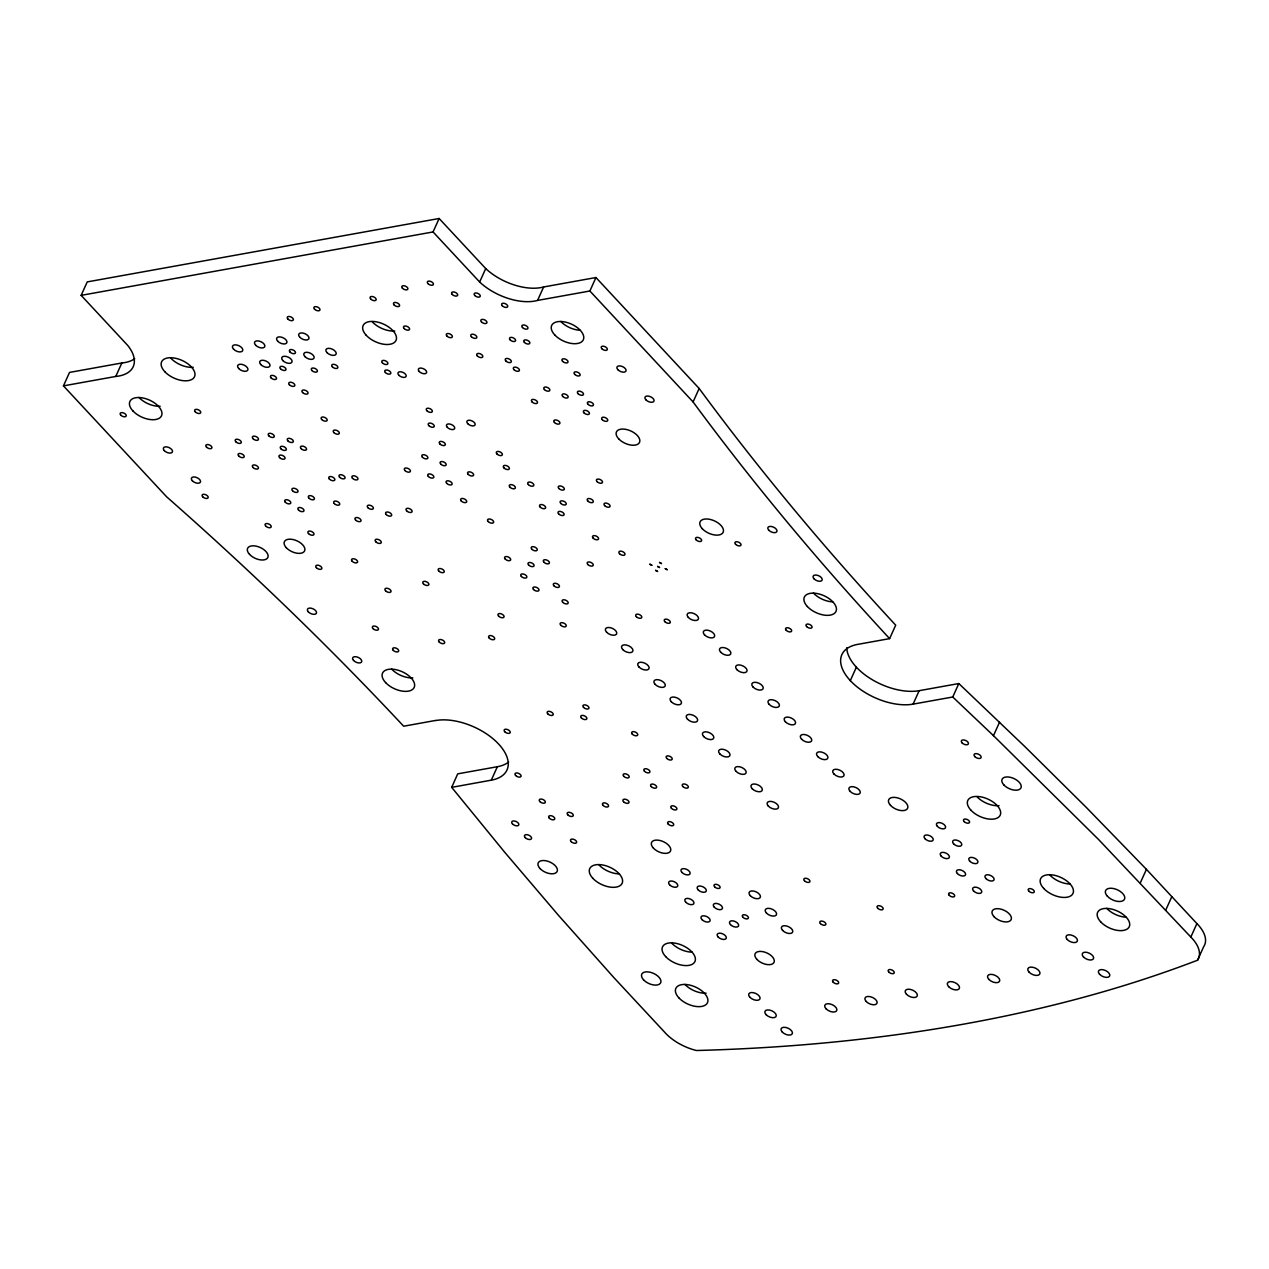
<?xml version="1.0" encoding="UTF-8"?>
<svg xmlns="http://www.w3.org/2000/svg" width="1269" height="1269" viewBox="0 0 1269 1269"><rect width="100%" height="100%" fill="white"/><g stroke="black" fill="none" stroke-linecap="round" stroke-linejoin="round"><path stroke-width="1.5" d="M435.727 720.427L403.653 726.217C328.56 645.842 249.216 569.48 166.651 496.829L63.45 385.871L115.765 376.449A43.685 23.477 24.3 0 0 127.741 345.454L81.153 295.36L87.228 281.908L439.137 218.49L485.726 268.568A43.685 23.477 24.3 0 0 543.64 286.968L595.954 277.53L699.156 388.488C760.004 471.116 825.976 549.905 895.692 625.173L889.617 638.624L857.527 644.414A47.73 25.65 24.3 0 0 850.309 680.628A47.667 25.602 24.3 0 0 913.093 704.136L952.749 696.998L958.825 683.547L1024.797 746.537L1086.597 807.718L1146.43 869.344L1196.905 923.594A37.531 20.161 24.3 0 1 1203.646 946.753L1197.571 960.205A1962.112 1054.238 24.3 0 1 696.475 1050.51A37.531 20.161 24.3 0 1 664.401 1031.935L613.926 977.669L558.408 915.266L504.983 852.578L451.685 787.351L457.728 773.852L497.369 766.714A47.667 25.602 24.3 0 0 508.679 762.019M63.45 385.871L69.525 372.42L121.84 362.982A43.685 23.477 24.3 0 0 134.72 358.683M115.765 376.449L121.84 362.982M81.153 295.36L433.062 231.941L439.137 218.49M595.954 277.53L589.879 290.998L537.564 300.42A43.685 23.477 24.3 0 1 479.65 282.019L485.726 268.568M537.564 300.42L543.64 286.968M451.685 787.351L491.293 780.165L497.369 766.714M889.617 638.624C819.901 563.357 753.929 484.568 693.08 401.94L699.156 388.488M850.309 680.628L856.385 667.177M913.093 704.136L919.168 690.685L958.825 683.547M1197.571 960.205A37.531 20.161 24.3 0 0 1190.83 937.045L1098.684 839.618L993.468 735.655L999.544 722.188M1140.355 882.796L1146.43 869.344M1165.751 910.095L1171.826 896.644M1190.83 937.045L1196.905 923.594M993.468 735.655L952.749 696.998M589.879 290.998L693.08 401.94M433.062 231.941L479.65 282.019M919.168 690.685A47.667 25.602 24.3 0 1 872.295 679.74A47.667 25.602 24.3 0 1 846.74 647.761M999.036 805.672A17.798 9.565 24.3 0 1 976.987 796.726M1070.29 884.001A17.798 9.565 24.3 0 1 1049.78 874.976M692.224 952.147A17.798 9.565 24.3 0 1 671.713 943.121M619.431 873.881A17.798 9.565 24.3 0 1 598.92 864.855M394.738 330.987A18.067 9.708 24.3 0 1 372.356 321.898M193.237 367.312A18.067 9.708 24.3 0 1 170.855 358.207M580.028 330.241A17.369 9.343 24.3 0 1 560.787 321.438M160.164 406.239A17.369 9.343 24.3 0 1 138.987 397.467M832.702 601.871A17.369 9.343 24.3 0 1 813.461 593.083M412.837 677.884A17.369 9.343 24.3 0 1 391.661 669.096M1125.984 917.17A17.369 9.343 24.3 0 1 1106.742 908.366M706.103 993.167A17.369 9.343 24.3 0 1 684.943 984.395M435.87 720.506A47.667 25.602 24.3 0 1 498.622 744.046A47.667 25.602 24.3 0 1 491.293 780.165M649.902 564.229L651.806 565.276L649.902 564.229M655.629 570.4L657.548 571.431L655.629 570.4M657.596 566.434L659.499 567.481L657.596 566.434M659.563 562.484L661.466 563.531L659.563 562.484M665.289 568.655L667.193 569.686L665.289 568.655M814 578.791A4.917 2.649 24.3 0 0 821.915 580.488A4.917 2.649 24.3 0 0 816.95 575.158A4.917 2.649 24.3 0 0 814 578.791M768.776 530.188A4.917 2.649 24.3 0 0 776.691 531.87A4.917 2.649 24.3 0 0 771.726 526.54A4.917 2.649 24.3 0 0 768.776 530.188M192.333 480.745A4.917 2.649 24.3 0 0 200.248 482.442A4.917 2.649 24.3 0 0 195.283 477.096A4.917 2.649 24.3 0 0 192.333 480.745M164.304 450.622A4.917 2.649 24.3 0 0 172.219 452.303A4.917 2.649 24.3 0 0 167.254 446.974A4.917 2.649 24.3 0 0 164.304 450.622M249.533 554.379A11.12 5.98 24.3 0 0 267.41 558.186A11.12 5.98 24.3 0 0 256.195 546.146A11.12 5.98 24.3 0 0 249.533 554.379M286.318 547.748A11.12 5.98 24.3 0 0 304.195 551.555A11.12 5.98 24.3 0 0 292.98 539.515A11.12 5.98 24.3 0 0 286.318 547.748M970.912 810.177A17.798 9.565 24.3 0 0 999.512 816.284A17.798 9.565 24.3 0 0 981.571 796.995A17.798 9.565 24.3 0 0 970.912 810.177M1043.705 888.427A17.798 9.565 24.3 0 0 1072.305 894.534A17.798 9.565 24.3 0 0 1054.365 875.261A17.798 9.565 24.3 0 0 1043.705 888.427M665.638 956.572A17.798 9.565 24.3 0 0 694.238 962.679A17.798 9.565 24.3 0 0 676.298 943.39A17.798 9.565 24.3 0 0 665.638 956.572M592.845 878.322A17.798 9.565 24.3 0 0 621.445 884.414A17.798 9.565 24.3 0 0 603.505 865.141A17.798 9.565 24.3 0 0 592.845 878.322M308.319 611.848A4.917 2.649 24.3 0 0 316.235 613.546A4.917 2.649 24.3 0 0 311.27 608.216A4.917 2.649 24.3 0 0 308.319 611.848M353.543 660.467A4.917 2.649 24.3 0 0 361.459 662.164A4.917 2.649 24.3 0 0 356.494 656.819A4.917 2.649 24.3 0 0 353.543 660.467M617.844 369.676A4.917 2.649 24.3 0 0 625.76 371.373A4.917 2.649 24.3 0 0 620.795 366.027A4.917 2.649 24.3 0 0 617.844 369.676M645.858 399.798A4.917 2.649 24.3 0 0 653.773 401.496A4.917 2.649 24.3 0 0 648.808 396.166A4.917 2.649 24.3 0 0 645.858 399.798M452.224 294.44A3.284 1.761 24.3 0 0 457.49 295.566A3.284 1.761 24.3 0 0 454.191 292.013A3.284 1.761 24.3 0 0 452.224 294.44M394.12 304.957A3.284 1.761 24.3 0 0 399.402 306.083A3.284 1.761 24.3 0 0 396.087 302.53A3.284 1.761 24.3 0 0 394.12 304.957M735.544 544.242A3.284 1.761 24.3 0 0 740.826 545.384A3.284 1.761 24.3 0 0 737.511 541.815A3.284 1.761 24.3 0 0 735.544 544.242M562.722 602.299A3.284 1.761 24.3 0 0 567.989 603.425A3.284 1.761 24.3 0 0 564.689 599.872A3.284 1.761 24.3 0 0 562.722 602.299M532.044 401.924A3.284 1.761 24.3 0 0 537.326 403.05A3.284 1.761 24.3 0 0 534.011 399.497A3.284 1.761 24.3 0 0 532.044 401.924M498.606 616.099A3.284 1.761 24.3 0 0 503.872 617.226A3.284 1.761 24.3 0 0 500.573 613.657A3.284 1.761 24.3 0 0 498.606 616.099M583.534 707.388A3.284 1.761 24.3 0 0 588.8 708.514A3.284 1.761 24.3 0 0 585.501 704.961A3.284 1.761 24.3 0 0 583.534 707.388M547.764 713.844A3.284 1.761 24.3 0 0 553.046 714.97A3.284 1.761 24.3 0 0 549.731 711.417A3.284 1.761 24.3 0 0 547.764 713.844M682.865 786.51A3.284 1.761 24.3 0 0 688.131 787.637A3.284 1.761 24.3 0 0 684.832 784.068A3.284 1.761 24.3 0 0 682.865 786.51M428.811 425.607A3.284 1.761 24.3 0 0 434.077 426.749A3.284 1.761 24.3 0 0 430.778 423.18A3.284 1.761 24.3 0 0 428.811 425.607M238.731 455.999A3.284 1.761 24.3 0 0 244.013 457.126A3.284 1.761 24.3 0 0 240.698 453.556A3.284 1.761 24.3 0 0 238.731 455.999M280.893 448.798A3.284 1.761 24.3 0 0 286.159 449.924A3.284 1.761 24.3 0 0 282.86 446.371A3.284 1.761 24.3 0 0 280.893 448.798M352.163 561.263A3.284 1.761 24.3 0 0 357.43 562.389A3.284 1.761 24.3 0 0 354.114 558.836A3.284 1.761 24.3 0 0 352.163 561.263M308.526 533.599A3.284 1.761 24.3 0 0 313.792 534.725A3.284 1.761 24.3 0 0 310.493 531.156A3.284 1.761 24.3 0 0 308.526 533.599M265.729 526.08A3.284 1.761 24.3 0 0 271.011 527.206A3.284 1.761 24.3 0 0 267.696 523.637A3.284 1.761 24.3 0 0 265.729 526.08M120.777 415.137A3.284 1.761 24.3 0 0 126.059 416.264A3.284 1.761 24.3 0 0 122.744 412.711A3.284 1.761 24.3 0 0 120.777 415.137M714.637 886.825A3.284 1.761 24.3 0 0 719.92 887.951A3.284 1.761 24.3 0 0 716.604 884.398A3.284 1.761 24.3 0 0 714.637 886.825M742.952 917.265A3.284 1.761 24.3 0 0 748.218 918.391A3.284 1.761 24.3 0 0 744.919 914.822A3.284 1.761 24.3 0 0 742.952 917.265M833.194 982.222A3.284 1.761 24.3 0 0 838.476 983.348A3.284 1.761 24.3 0 0 835.161 979.779A3.284 1.761 24.3 0 0 833.194 982.222M888.792 972.038A3.284 1.761 24.3 0 0 894.058 973.164A3.284 1.761 24.3 0 0 890.759 969.611A3.284 1.761 24.3 0 0 888.792 972.038M949.228 895.311A3.284 1.761 24.3 0 0 954.494 896.437A3.284 1.761 24.3 0 0 951.195 892.884A3.284 1.761 24.3 0 0 949.228 895.311M877.688 908.207A3.284 1.761 24.3 0 0 882.97 909.334A3.284 1.761 24.3 0 0 879.655 905.765A3.284 1.761 24.3 0 0 877.688 908.207M820.424 923.594A3.284 1.761 24.3 0 0 825.707 924.72A3.284 1.761 24.3 0 0 822.391 921.167A3.284 1.761 24.3 0 0 820.424 923.594M964.123 821.551A3.284 1.761 24.3 0 0 969.405 822.677A3.284 1.761 24.3 0 0 966.09 819.124A3.284 1.761 24.3 0 0 964.123 821.551M1028.842 891.124A3.284 1.761 24.3 0 0 1034.108 892.25A3.284 1.761 24.3 0 0 1030.809 888.681A3.284 1.761 24.3 0 0 1028.842 891.124M786.193 630.265A3.284 1.761 24.3 0 0 791.459 631.391A3.284 1.761 24.3 0 0 788.16 627.822A3.284 1.761 24.3 0 0 786.193 630.265M806.624 626.569A3.284 1.761 24.3 0 0 811.906 627.695A3.284 1.761 24.3 0 0 808.591 624.142A3.284 1.761 24.3 0 0 806.624 626.569M544.401 389.551A3.284 1.761 24.3 0 0 549.667 390.678A3.284 1.761 24.3 0 0 546.368 387.124A3.284 1.761 24.3 0 0 544.401 389.551M588.007 404.272A3.284 1.761 24.3 0 0 593.289 405.398A3.284 1.761 24.3 0 0 589.974 401.845A3.284 1.761 24.3 0 0 588.007 404.272M321.739 419.531A3.284 1.761 24.3 0 0 327.005 420.658A3.284 1.761 24.3 0 0 323.69 417.104A3.284 1.761 24.3 0 0 321.739 419.531M505.871 360.967A3.284 1.761 24.3 0 0 511.153 362.093A3.284 1.761 24.3 0 0 507.838 358.524A3.284 1.761 24.3 0 0 505.871 360.967M292.552 490.786A3.284 1.761 24.3 0 0 297.834 491.912A3.284 1.761 24.3 0 0 294.519 488.343A3.284 1.761 24.3 0 0 292.552 490.786M301.086 448.639A3.284 1.761 24.3 0 0 306.352 449.765A3.284 1.761 24.3 0 0 303.053 446.196A3.284 1.761 24.3 0 0 301.086 448.639M280.544 368.835A3.284 1.761 24.3 0 0 285.811 369.961A3.284 1.761 24.3 0 0 282.511 366.408A3.284 1.761 24.3 0 0 280.544 368.835M474.796 295.487A3.284 1.761 24.3 0 0 480.079 296.613A3.284 1.761 24.3 0 0 476.763 293.06A3.284 1.761 24.3 0 0 474.796 295.487M632.279 734.148A3.284 1.761 24.3 0 0 637.546 735.274A3.284 1.761 24.3 0 0 634.246 731.721A3.284 1.761 24.3 0 0 632.279 734.148M329.385 479.063A3.284 1.761 24.3 0 0 334.667 480.19A3.284 1.761 24.3 0 0 331.352 476.636A3.284 1.761 24.3 0 0 329.385 479.063M671.428 808.305A3.284 1.761 24.3 0 0 676.71 809.432A3.284 1.761 24.3 0 0 673.395 805.878A3.284 1.761 24.3 0 0 671.428 808.305M666.764 758.386A3.284 1.761 24.3 0 0 672.031 759.512A3.284 1.761 24.3 0 0 668.715 755.959A3.284 1.761 24.3 0 0 666.764 758.386M302.577 392.518A3.284 1.761 24.3 0 0 307.844 393.644A3.284 1.761 24.3 0 0 304.544 390.091A3.284 1.761 24.3 0 0 302.577 392.518M481.474 321.914A3.284 1.761 24.3 0 0 486.757 323.04A3.284 1.761 24.3 0 0 483.441 319.471A3.284 1.761 24.3 0 0 481.474 321.914M279.577 457.586A3.284 1.761 24.3 0 0 284.859 458.712A3.284 1.761 24.3 0 0 281.544 455.159A3.284 1.761 24.3 0 0 279.577 457.586M252.975 467.452A3.284 1.761 24.3 0 0 258.242 468.578A3.284 1.761 24.3 0 0 254.942 465.025A3.284 1.761 24.3 0 0 252.975 467.452M314.506 309.144A3.284 1.761 24.3 0 0 319.788 310.27A3.284 1.761 24.3 0 0 316.473 306.717A3.284 1.761 24.3 0 0 314.506 309.144M404.129 328.528A3.284 1.761 24.3 0 0 409.395 329.654A3.284 1.761 24.3 0 0 406.096 326.101A3.284 1.761 24.3 0 0 404.129 328.528M446.91 336.047A3.284 1.761 24.3 0 0 452.176 337.173A3.284 1.761 24.3 0 0 448.877 333.62A3.284 1.761 24.3 0 0 446.91 336.047M524.398 342.392A3.284 1.761 24.3 0 0 529.665 343.518A3.284 1.761 24.3 0 0 526.365 339.965A3.284 1.761 24.3 0 0 524.398 342.392M477.35 355.954A3.284 1.761 24.3 0 0 482.617 357.081A3.284 1.761 24.3 0 0 479.317 353.512A3.284 1.761 24.3 0 0 477.35 355.954M311.952 370.532A3.284 1.761 24.3 0 0 317.218 371.658A3.284 1.761 24.3 0 0 313.903 368.105A3.284 1.761 24.3 0 0 311.952 370.532M382.413 362.902A3.284 1.761 24.3 0 0 387.68 364.029A3.284 1.761 24.3 0 0 384.364 360.475A3.284 1.761 24.3 0 0 382.413 362.902M510.138 339.886A3.284 1.761 24.3 0 0 515.404 341.012A3.284 1.761 24.3 0 0 512.105 337.459A3.284 1.761 24.3 0 0 510.138 339.886M287.889 440.866A3.284 1.761 24.3 0 0 293.155 441.993A3.284 1.761 24.3 0 0 289.855 438.424A3.284 1.761 24.3 0 0 287.889 440.866M287.889 319.027A3.284 1.761 24.3 0 0 293.171 320.153A3.284 1.761 24.3 0 0 289.855 316.584A3.284 1.761 24.3 0 0 287.889 319.027M332.383 366.852A3.284 1.761 24.3 0 0 337.649 367.978A3.284 1.761 24.3 0 0 334.35 364.409A3.284 1.761 24.3 0 0 332.383 366.852M804.467 880.781A3.284 1.761 24.3 0 0 809.749 881.907A3.284 1.761 24.3 0 0 806.434 878.354A3.284 1.761 24.3 0 0 804.467 880.781M664.861 621.667A3.284 1.761 24.3 0 0 670.127 622.793A3.284 1.761 24.3 0 0 666.828 619.24A3.284 1.761 24.3 0 0 664.861 621.667M668.24 824.12A3.284 1.761 24.3 0 0 673.522 825.247A3.284 1.761 24.3 0 0 670.206 821.693A3.284 1.761 24.3 0 0 668.24 824.12M402.432 288.222A3.284 1.761 24.3 0 0 407.698 289.348A3.284 1.761 24.3 0 0 404.383 285.795A3.284 1.761 24.3 0 0 402.432 288.222M427.97 283.622A3.284 1.761 24.3 0 0 433.252 284.748A3.284 1.761 24.3 0 0 429.937 281.195A3.284 1.761 24.3 0 0 427.97 283.622M496.925 453.953A3.284 1.761 24.3 0 0 502.191 455.079A3.284 1.761 24.3 0 0 498.891 451.526A3.284 1.761 24.3 0 0 496.925 453.953M440.724 464.073A3.284 1.761 24.3 0 0 445.99 465.2A3.284 1.761 24.3 0 0 442.691 461.646A3.284 1.761 24.3 0 0 440.724 464.073M268.822 435.822A3.284 1.761 24.3 0 0 274.104 436.948A3.284 1.761 24.3 0 0 270.789 433.395A3.284 1.761 24.3 0 0 268.822 435.822M253.007 438.677A3.284 1.761 24.3 0 0 258.289 439.804A3.284 1.761 24.3 0 0 254.974 436.235A3.284 1.761 24.3 0 0 253.007 438.677M235.828 441.771A3.284 1.761 24.3 0 0 241.11 442.897A3.284 1.761 24.3 0 0 237.795 439.328A3.284 1.761 24.3 0 0 235.828 441.771M528.364 484.584A3.284 1.761 24.3 0 0 533.646 485.71A3.284 1.761 24.3 0 0 530.331 482.141A3.284 1.761 24.3 0 0 528.364 484.584M509.9 487.153A3.284 1.761 24.3 0 0 515.182 488.279A3.284 1.761 24.3 0 0 511.867 484.71A3.284 1.761 24.3 0 0 509.9 487.153M404.954 470.529A3.284 1.761 24.3 0 0 410.236 471.656A3.284 1.761 24.3 0 0 406.921 468.087A3.284 1.761 24.3 0 0 404.954 470.529M636.34 616.655A3.284 1.761 24.3 0 0 641.606 617.781A3.284 1.761 24.3 0 0 638.291 614.228A3.284 1.761 24.3 0 0 636.34 616.655M206.466 447.053A3.284 1.761 24.3 0 0 211.749 448.179A3.284 1.761 24.3 0 0 208.433 444.626A3.284 1.761 24.3 0 0 206.466 447.053M285.319 502.238A3.284 1.761 24.3 0 0 290.601 503.365A3.284 1.761 24.3 0 0 287.286 499.812A3.284 1.761 24.3 0 0 285.319 502.238M308.938 498.146A3.284 1.761 24.3 0 0 314.22 499.272A3.284 1.761 24.3 0 0 310.905 495.719A3.284 1.761 24.3 0 0 308.938 498.146M334.286 503.571A3.284 1.761 24.3 0 0 339.553 504.697A3.284 1.761 24.3 0 0 336.253 501.144A3.284 1.761 24.3 0 0 334.286 503.571M644.462 771.235A3.284 1.761 24.3 0 0 649.744 772.361A3.284 1.761 24.3 0 0 646.429 768.808A3.284 1.761 24.3 0 0 644.462 771.235M623.761 776.295A3.284 1.761 24.3 0 0 629.027 777.421A3.284 1.761 24.3 0 0 625.728 773.868A3.284 1.761 24.3 0 0 623.761 776.295M571.161 841.617A3.284 1.761 24.3 0 0 576.443 842.743A3.284 1.761 24.3 0 0 573.128 839.174A3.284 1.761 24.3 0 0 571.161 841.617M549.318 818.172A3.284 1.761 24.3 0 0 554.585 819.298A3.284 1.761 24.3 0 0 551.285 815.745A3.284 1.761 24.3 0 0 549.318 818.172M567.814 814.841A3.284 1.761 24.3 0 0 573.096 815.967A3.284 1.761 24.3 0 0 569.781 812.398A3.284 1.761 24.3 0 0 567.814 814.841M558.646 513.897A3.284 1.761 24.3 0 0 563.928 515.024A3.284 1.761 24.3 0 0 560.612 511.47A3.284 1.761 24.3 0 0 558.646 513.897M604.631 505.601A3.284 1.761 24.3 0 0 609.897 506.728A3.284 1.761 24.3 0 0 606.598 503.174A3.284 1.761 24.3 0 0 604.631 505.601M583.994 412.869A3.284 1.761 24.3 0 0 589.26 413.995A3.284 1.761 24.3 0 0 585.961 410.442A3.284 1.761 24.3 0 0 583.994 412.869M471.386 336.713A3.284 1.761 24.3 0 0 476.668 337.84A3.284 1.761 24.3 0 0 473.353 334.286A3.284 1.761 24.3 0 0 471.386 336.713M522.479 327.513A3.284 1.761 24.3 0 0 527.761 328.639A3.284 1.761 24.3 0 0 524.446 325.07A3.284 1.761 24.3 0 0 522.479 327.513M352.496 478.302A3.284 1.761 24.3 0 0 357.763 479.428A3.284 1.761 24.3 0 0 354.463 475.875A3.284 1.761 24.3 0 0 352.496 478.302M386.22 514.516A3.284 1.761 24.3 0 0 391.502 515.642A3.284 1.761 24.3 0 0 388.187 512.089A3.284 1.761 24.3 0 0 386.22 514.516M355.574 520.036A3.284 1.761 24.3 0 0 360.84 521.162A3.284 1.761 24.3 0 0 357.525 517.609A3.284 1.761 24.3 0 0 355.574 520.036M560.755 625.205A3.284 1.761 24.3 0 0 566.037 626.331A3.284 1.761 24.3 0 0 562.722 622.762A3.284 1.761 24.3 0 0 560.755 625.205M489.231 638.085A3.284 1.761 24.3 0 0 494.513 639.211A3.284 1.761 24.3 0 0 491.198 635.658A3.284 1.761 24.3 0 0 489.231 638.085M587.833 501.033A3.284 1.761 24.3 0 0 593.115 502.159A3.284 1.761 24.3 0 0 589.799 498.606A3.284 1.761 24.3 0 0 587.833 501.033M601.871 348.737A3.284 1.761 24.3 0 0 607.153 349.863A3.284 1.761 24.3 0 0 603.838 346.294A3.284 1.761 24.3 0 0 601.871 348.737M385.57 590.783A3.284 1.761 24.3 0 0 390.852 591.909A3.284 1.761 24.3 0 0 387.537 588.34A3.284 1.761 24.3 0 0 385.57 590.783M423.418 583.835A3.284 1.761 24.3 0 0 428.684 584.961A3.284 1.761 24.3 0 0 425.385 581.408A3.284 1.761 24.3 0 0 423.418 583.835M554.442 422.482A3.284 1.761 24.3 0 0 559.724 423.608A3.284 1.761 24.3 0 0 556.409 420.039A3.284 1.761 24.3 0 0 554.442 422.482M439.867 443.928A3.284 1.761 24.3 0 0 445.149 445.054A3.284 1.761 24.3 0 0 441.834 441.501A3.284 1.761 24.3 0 0 439.867 443.928M503.936 467.912A3.284 1.761 24.3 0 0 509.218 469.038A3.284 1.761 24.3 0 0 505.903 465.485A3.284 1.761 24.3 0 0 503.936 467.912M468.182 474.352A3.284 1.761 24.3 0 0 473.448 475.478A3.284 1.761 24.3 0 0 470.149 471.925A3.284 1.761 24.3 0 0 468.182 474.352M578.029 393.644A3.284 1.761 24.3 0 0 583.312 394.77A3.284 1.761 24.3 0 0 579.996 391.217A3.284 1.761 24.3 0 0 578.029 393.644M562.706 396.404A3.284 1.761 24.3 0 0 567.973 397.53A3.284 1.761 24.3 0 0 564.673 393.977A3.284 1.761 24.3 0 0 562.706 396.404M439.217 642.035A3.284 1.761 24.3 0 0 444.483 643.161A3.284 1.761 24.3 0 0 441.184 639.592A3.284 1.761 24.3 0 0 439.217 642.035M393.231 650.315A3.284 1.761 24.3 0 0 398.498 651.441A3.284 1.761 24.3 0 0 395.198 647.888A3.284 1.761 24.3 0 0 393.231 650.315M406.651 510.836A3.284 1.761 24.3 0 0 411.933 511.962A3.284 1.761 24.3 0 0 408.618 508.393A3.284 1.761 24.3 0 0 406.651 510.836M461.25 500.985A3.284 1.761 24.3 0 0 466.516 502.112A3.284 1.761 24.3 0 0 463.217 498.558A3.284 1.761 24.3 0 0 461.25 500.985M195.283 411.854A3.284 1.761 24.3 0 0 200.565 412.98A3.284 1.761 24.3 0 0 197.25 409.427A3.284 1.761 24.3 0 0 195.283 411.854M298.516 510.011A3.284 1.761 24.3 0 0 303.799 511.137A3.284 1.761 24.3 0 0 300.483 507.584A3.284 1.761 24.3 0 0 298.516 510.011M370.707 299.024A3.284 1.761 24.3 0 0 375.973 300.15A3.284 1.761 24.3 0 0 372.674 296.581A3.284 1.761 24.3 0 0 370.707 299.024M502.254 305.766A3.284 1.761 24.3 0 0 507.537 306.892A3.284 1.761 24.3 0 0 504.221 303.339A3.284 1.761 24.3 0 0 502.254 305.766M333.858 432.57A3.284 1.761 24.3 0 0 339.14 433.697A3.284 1.761 24.3 0 0 335.825 430.143A3.284 1.761 24.3 0 0 333.858 432.57M290.014 352.052A3.284 1.761 24.3 0 0 295.296 353.179A3.284 1.761 24.3 0 0 291.981 349.625A3.284 1.761 24.3 0 0 290.014 352.052M271.074 377.892A3.284 1.761 24.3 0 0 276.341 379.019A3.284 1.761 24.3 0 0 273.041 375.465A3.284 1.761 24.3 0 0 271.074 377.892M367.915 507.663A3.284 1.761 24.3 0 0 373.197 508.79A3.284 1.761 24.3 0 0 369.882 505.236A3.284 1.761 24.3 0 0 367.915 507.663M597.033 481.601A3.284 1.761 24.3 0 0 602.315 482.728A3.284 1.761 24.3 0 0 599 479.159A3.284 1.761 24.3 0 0 597.033 481.601M513.961 369.66A3.284 1.761 24.3 0 0 519.227 370.786A3.284 1.761 24.3 0 0 515.928 367.217A3.284 1.761 24.3 0 0 513.961 369.66M562.548 361.3A3.284 1.761 24.3 0 0 567.83 362.426A3.284 1.761 24.3 0 0 564.515 358.873A3.284 1.761 24.3 0 0 562.548 361.3M574.683 374.339A3.284 1.761 24.3 0 0 579.965 375.465A3.284 1.761 24.3 0 0 576.649 371.912A3.284 1.761 24.3 0 0 574.683 374.339M602.299 419.722A3.284 1.761 24.3 0 0 607.565 420.848A3.284 1.761 24.3 0 0 604.266 417.295A3.284 1.761 24.3 0 0 602.299 419.722M558.868 488.47A3.284 1.761 24.3 0 0 564.134 489.596A3.284 1.761 24.3 0 0 560.835 486.043A3.284 1.761 24.3 0 0 558.868 488.47M289.38 384.745A3.284 1.761 24.3 0 0 294.662 385.871A3.284 1.761 24.3 0 0 291.347 382.318A3.284 1.761 24.3 0 0 289.38 384.745M385.379 372.515A3.284 1.761 24.3 0 0 390.662 373.641A3.284 1.761 24.3 0 0 387.346 370.088A3.284 1.761 24.3 0 0 385.379 372.515M426.892 410.728A3.284 1.761 24.3 0 0 432.174 411.854A3.284 1.761 24.3 0 0 428.859 408.301A3.284 1.761 24.3 0 0 426.892 410.728M422.418 457.221A3.284 1.761 24.3 0 0 427.685 458.347A3.284 1.761 24.3 0 0 424.385 454.794A3.284 1.761 24.3 0 0 422.418 457.221M446.672 483.315A3.284 1.761 24.3 0 0 451.954 484.441A3.284 1.761 24.3 0 0 448.639 480.888A3.284 1.761 24.3 0 0 446.672 483.315M202.723 496.813A3.284 1.761 24.3 0 0 208.005 497.94A3.284 1.761 24.3 0 0 204.69 494.387A3.284 1.761 24.3 0 0 202.723 496.813M651.219 786.574A3.284 1.761 24.3 0 0 656.485 787.7A3.284 1.761 24.3 0 0 653.186 784.147A3.284 1.761 24.3 0 0 651.219 786.574M504.761 731.737A3.284 1.761 24.3 0 0 510.043 732.863A3.284 1.761 24.3 0 0 506.728 729.31A3.284 1.761 24.3 0 0 504.761 731.737M581.392 717.937A3.284 1.761 24.3 0 0 586.675 719.063A3.284 1.761 24.3 0 0 583.359 715.494A3.284 1.761 24.3 0 0 581.392 717.937M438.788 571.034A3.284 1.761 24.3 0 0 444.071 572.16A3.284 1.761 24.3 0 0 440.755 568.607A3.284 1.761 24.3 0 0 438.788 571.034M505.205 559.058A3.284 1.761 24.3 0 0 510.487 560.184A3.284 1.761 24.3 0 0 507.172 556.631A3.284 1.761 24.3 0 0 505.205 559.058M428.367 476.462A3.284 1.761 24.3 0 0 433.649 477.588A3.284 1.761 24.3 0 0 430.334 474.019A3.284 1.761 24.3 0 0 428.367 476.462M339.6 477.223A3.284 1.761 24.3 0 0 344.882 478.35A3.284 1.761 24.3 0 0 341.567 474.796A3.284 1.761 24.3 0 0 339.6 477.223M531.822 549.191A3.284 1.761 24.3 0 0 537.088 550.318A3.284 1.761 24.3 0 0 533.789 546.765A3.284 1.761 24.3 0 0 531.822 549.191M593.131 538.135A3.284 1.761 24.3 0 0 598.397 539.262A3.284 1.761 24.3 0 0 595.098 535.708A3.284 1.761 24.3 0 0 593.131 538.135M543.957 562.23A3.284 1.761 24.3 0 0 549.223 563.357A3.284 1.761 24.3 0 0 545.924 559.803A3.284 1.761 24.3 0 0 543.957 562.23M528.618 564.991A3.284 1.761 24.3 0 0 533.9 566.117A3.284 1.761 24.3 0 0 530.585 562.564A3.284 1.761 24.3 0 0 528.618 564.991M603.108 805.403A3.284 1.761 24.3 0 0 608.374 806.529A3.284 1.761 24.3 0 0 605.075 802.96A3.284 1.761 24.3 0 0 603.108 805.403M623.539 801.722A3.284 1.761 24.3 0 0 628.821 802.849A3.284 1.761 24.3 0 0 625.506 799.28A3.284 1.761 24.3 0 0 623.539 801.722M316.393 567.703A3.284 1.761 24.3 0 0 321.676 568.845A3.284 1.761 24.3 0 0 318.36 565.276A3.284 1.761 24.3 0 0 316.393 567.703M373.007 628.583A3.284 1.761 24.3 0 0 378.289 629.71A3.284 1.761 24.3 0 0 374.974 626.14A3.284 1.761 24.3 0 0 373.007 628.583M515.611 775.47A3.284 1.761 24.3 0 0 520.893 776.596A3.284 1.761 24.3 0 0 517.578 773.043A3.284 1.761 24.3 0 0 515.611 775.47M539.88 801.564A3.284 1.761 24.3 0 0 545.162 802.69A3.284 1.761 24.3 0 0 541.847 799.137A3.284 1.761 24.3 0 0 539.88 801.564M375.783 541.784A3.284 1.761 24.3 0 0 381.065 542.91A3.284 1.761 24.3 0 0 377.75 539.341A3.284 1.761 24.3 0 0 375.783 541.784M488.184 521.511A3.284 1.761 24.3 0 0 493.467 522.638A3.284 1.761 24.3 0 0 490.151 519.084A3.284 1.761 24.3 0 0 488.184 521.511M619.526 553.696A3.284 1.761 24.3 0 0 624.792 554.823A3.284 1.761 24.3 0 0 621.493 551.254A3.284 1.761 24.3 0 0 619.526 553.696M696.158 539.88A3.284 1.761 24.3 0 0 701.44 541.006A3.284 1.761 24.3 0 0 698.124 537.453A3.284 1.761 24.3 0 0 696.158 539.88M560.771 503.365A3.284 1.761 24.3 0 0 566.053 504.491A3.284 1.761 24.3 0 0 562.738 500.922A3.284 1.761 24.3 0 0 560.771 503.365M540.182 507.077A3.284 1.761 24.3 0 0 545.448 508.203A3.284 1.761 24.3 0 0 542.149 504.634A3.284 1.761 24.3 0 0 540.182 507.077M587.801 564.483A3.284 1.761 24.3 0 0 593.083 565.609A3.284 1.761 24.3 0 0 589.768 562.056A3.284 1.761 24.3 0 0 587.801 564.483M521.385 576.459A3.284 1.761 24.3 0 0 526.667 577.585A3.284 1.761 24.3 0 0 523.351 574.016A3.284 1.761 24.3 0 0 521.385 576.459M553.95 585.818A3.284 1.761 24.3 0 0 559.232 586.944A3.284 1.761 24.3 0 0 555.917 583.375A3.284 1.761 24.3 0 0 553.95 585.818M533.519 589.498A3.284 1.761 24.3 0 0 538.802 590.624A3.284 1.761 24.3 0 0 535.486 587.071A3.284 1.761 24.3 0 0 533.519 589.498M974.782 756.562A3.823 2.062 24.3 0 0 980.937 757.863A3.823 2.062 24.3 0 0 977.082 753.723A3.823 2.062 24.3 0 0 974.782 756.562M962.045 742.857A3.823 2.062 24.3 0 0 968.199 744.173A3.823 2.062 24.3 0 0 964.345 740.033A3.823 2.062 24.3 0 0 962.045 742.857M1067.261 939.52A6.123 3.284 24.3 0 0 1077.08 941.614A6.123 3.284 24.3 0 0 1070.925 934.983A6.123 3.284 24.3 0 0 1067.261 939.52M1083.44 956.921A6.123 3.284 24.3 0 0 1093.275 959.015A6.123 3.284 24.3 0 0 1087.105 952.384A6.123 3.284 24.3 0 0 1083.44 956.921M1099.604 974.306A6.123 3.284 24.3 0 0 1109.439 976.4A6.123 3.284 24.3 0 0 1103.269 969.77A6.123 3.284 24.3 0 0 1099.604 974.306M825.992 1008.744A6.535 3.506 24.3 0 0 836.493 1010.981A6.535 3.506 24.3 0 0 829.91 1003.906A6.535 3.506 24.3 0 0 825.992 1008.744M866.219 1001.495A6.535 3.506 24.3 0 0 876.72 1003.731A6.535 3.506 24.3 0 0 870.137 996.641A6.535 3.506 24.3 0 0 866.219 1001.495M906.463 994.23A6.535 3.506 24.3 0 0 916.948 996.482A6.535 3.506 24.3 0 0 910.365 989.392A6.535 3.506 24.3 0 0 906.463 994.23M948.609 986.632A6.535 3.506 24.3 0 0 959.11 988.884A6.535 3.506 24.3 0 0 952.527 981.794A6.535 3.506 24.3 0 0 948.609 986.632M988.837 979.382A6.535 3.506 24.3 0 0 999.337 981.635A6.535 3.506 24.3 0 0 992.755 974.544A6.535 3.506 24.3 0 0 988.837 979.382M1029.064 972.133A6.535 3.506 24.3 0 0 1039.565 974.386A6.535 3.506 24.3 0 0 1032.982 967.295A6.535 3.506 24.3 0 0 1029.064 972.133M749.868 997.228A6.123 3.284 24.3 0 0 759.703 999.337A6.123 3.284 24.3 0 0 753.532 992.707A6.123 3.284 24.3 0 0 749.868 997.228M766.048 1014.629A6.123 3.284 24.3 0 0 775.882 1016.723A6.123 3.284 24.3 0 0 769.712 1010.092A6.123 3.284 24.3 0 0 766.048 1014.629M782.227 1032.014A6.123 3.284 24.3 0 0 792.062 1034.108A6.123 3.284 24.3 0 0 785.892 1027.478A6.123 3.284 24.3 0 0 782.227 1032.014M326.958 352.592A5.552 2.982 24.3 0 0 335.888 354.495A5.552 2.982 24.3 0 0 330.273 348.483A5.552 2.982 24.3 0 0 326.958 352.592M304.877 356.573A5.552 2.982 24.3 0 0 313.808 358.477A5.552 2.982 24.3 0 0 308.208 352.449A5.552 2.982 24.3 0 0 304.877 356.573M282.813 360.555A5.552 2.982 24.3 0 0 291.743 362.458A5.552 2.982 24.3 0 0 286.144 356.43A5.552 2.982 24.3 0 0 282.813 360.555M260.748 364.52A5.552 2.982 24.3 0 0 269.678 366.44A5.552 2.982 24.3 0 0 264.079 360.412A5.552 2.982 24.3 0 0 260.748 364.52M238.667 368.502A5.552 2.982 24.3 0 0 247.614 370.405A5.552 2.982 24.3 0 0 241.998 364.393A5.552 2.982 24.3 0 0 238.667 368.502M299.738 337.189A5.552 2.982 24.3 0 0 308.684 339.093A5.552 2.982 24.3 0 0 303.069 333.081A5.552 2.982 24.3 0 0 299.738 337.189M277.673 341.171A5.552 2.982 24.3 0 0 286.604 343.074A5.552 2.982 24.3 0 0 281.004 337.046A5.552 2.982 24.3 0 0 277.673 341.171M255.592 345.152A5.552 2.982 24.3 0 0 264.523 347.056A5.552 2.982 24.3 0 0 258.924 341.028A5.552 2.982 24.3 0 0 255.592 345.152M233.528 349.134A5.552 2.982 24.3 0 0 242.458 351.037A5.552 2.982 24.3 0 0 236.859 345.009A5.552 2.982 24.3 0 0 233.528 349.134M366.281 335.349A18.067 9.708 24.3 0 0 395.309 341.551A18.067 9.708 24.3 0 0 377.099 321.977A18.067 9.708 24.3 0 0 366.281 335.349M164.78 371.674A18.067 9.708 24.3 0 0 193.808 377.861A18.067 9.708 24.3 0 0 175.598 358.286A18.067 9.708 24.3 0 0 164.78 371.674M398.799 375.18A4.441 2.379 24.3 0 0 405.937 376.703A4.441 2.379 24.3 0 0 401.448 371.896A4.441 2.379 24.3 0 0 398.799 375.18M419.23 371.5A4.441 2.379 24.3 0 0 426.368 373.023A4.441 2.379 24.3 0 0 421.895 368.2A4.441 2.379 24.3 0 0 419.23 371.5M467.753 423.672A4.441 2.379 24.3 0 0 474.892 425.194A4.441 2.379 24.3 0 0 470.418 420.372A4.441 2.379 24.3 0 0 467.753 423.672M447.322 427.352A4.441 2.379 24.3 0 0 454.461 428.874A4.441 2.379 24.3 0 0 449.987 424.068A4.441 2.379 24.3 0 0 447.322 427.352M782.576 930.415A6.123 3.284 24.3 0 0 792.411 932.525A6.123 3.284 24.3 0 0 786.241 925.894A6.123 3.284 24.3 0 0 782.576 930.415M766.413 913.03A6.123 3.284 24.3 0 0 776.231 915.123A6.123 3.284 24.3 0 0 770.077 908.493A6.123 3.284 24.3 0 0 766.413 913.03M750.233 895.644A6.123 3.284 24.3 0 0 760.068 897.738A6.123 3.284 24.3 0 0 753.897 891.108A6.123 3.284 24.3 0 0 750.233 895.644M554.712 334.889A17.369 9.343 24.3 0 0 582.645 340.853A17.369 9.343 24.3 0 0 565.117 322.025A17.369 9.343 24.3 0 0 554.712 334.889M132.912 410.918A17.369 9.343 24.3 0 0 160.83 416.882A17.369 9.343 24.3 0 0 143.318 398.054A17.369 9.343 24.3 0 0 132.912 410.918M807.385 606.534A17.369 9.343 24.3 0 0 835.319 612.499A17.369 9.343 24.3 0 0 817.791 593.67A17.369 9.343 24.3 0 0 807.385 606.534M385.586 682.563A17.369 9.343 24.3 0 0 413.504 688.528A17.369 9.343 24.3 0 0 395.991 669.683A17.369 9.343 24.3 0 0 385.586 682.563M1100.667 921.833A17.369 9.343 24.3 0 0 1128.585 927.798A17.369 9.343 24.3 0 0 1111.073 908.953A17.369 9.343 24.3 0 0 1100.667 921.833M678.867 997.846A17.369 9.343 24.3 0 0 706.785 1003.811A17.369 9.343 24.3 0 0 689.273 984.982A17.369 9.343 24.3 0 0 678.867 997.846M937.379 826.373A4.917 2.649 24.3 0 0 945.294 828.07A4.917 2.649 24.3 0 0 940.329 822.724A4.917 2.649 24.3 0 0 937.379 826.373M925.038 838.761A4.917 2.649 24.3 0 0 932.937 840.443A4.917 2.649 24.3 0 0 927.972 835.113A4.917 2.649 24.3 0 0 925.038 838.761M953.558 843.758A4.917 2.649 24.3 0 0 961.474 845.455A4.917 2.649 24.3 0 0 956.509 840.126A4.917 2.649 24.3 0 0 953.558 843.758M941.201 856.147A4.917 2.649 24.3 0 0 949.117 857.828A4.917 2.649 24.3 0 0 944.152 852.498A4.917 2.649 24.3 0 0 941.201 856.147M969.738 861.159A4.917 2.649 24.3 0 0 977.638 862.841A4.917 2.649 24.3 0 0 972.673 857.511A4.917 2.649 24.3 0 0 969.738 861.159M957.381 873.532A4.917 2.649 24.3 0 0 965.297 875.229A4.917 2.649 24.3 0 0 960.332 869.884A4.917 2.649 24.3 0 0 957.381 873.532M985.902 878.545A4.917 2.649 24.3 0 0 993.817 880.242A4.917 2.649 24.3 0 0 988.852 874.896A4.917 2.649 24.3 0 0 985.902 878.545M973.561 890.933A4.917 2.649 24.3 0 0 981.476 892.615A4.917 2.649 24.3 0 0 976.511 887.285A4.917 2.649 24.3 0 0 973.561 890.933M1003.874 784.94A10.39 5.584 24.3 0 0 1020.577 788.509A10.39 5.584 24.3 0 0 1010.092 777.247A10.39 5.584 24.3 0 0 1003.874 784.94M1107.409 896.247A10.39 5.584 24.3 0 0 1124.112 899.816A10.39 5.584 24.3 0 0 1113.627 888.554A10.39 5.584 24.3 0 0 1107.409 896.247M890.505 805.371A10.39 5.584 24.3 0 0 907.208 808.94A10.39 5.584 24.3 0 0 896.739 797.678A10.39 5.584 24.3 0 0 890.505 805.371M994.039 916.678A10.39 5.584 24.3 0 0 1010.743 920.247A10.39 5.584 24.3 0 0 1000.258 908.985A10.39 5.584 24.3 0 0 994.039 916.678M718.111 936.966A4.917 2.649 24.3 0 0 726.027 938.648A4.917 2.649 24.3 0 0 721.062 933.318A4.917 2.649 24.3 0 0 718.111 936.966M730.452 924.593A4.917 2.649 24.3 0 0 738.368 926.275A4.917 2.649 24.3 0 0 733.403 920.945A4.917 2.649 24.3 0 0 730.452 924.593M701.931 919.581A4.917 2.649 24.3 0 0 709.847 921.262A4.917 2.649 24.3 0 0 704.882 915.932A4.917 2.649 24.3 0 0 701.931 919.581M714.273 907.192A4.917 2.649 24.3 0 0 722.188 908.89A4.917 2.649 24.3 0 0 717.223 903.544A4.917 2.649 24.3 0 0 714.273 907.192M685.752 902.18A4.917 2.649 24.3 0 0 693.667 903.877A4.917 2.649 24.3 0 0 688.702 898.531A4.917 2.649 24.3 0 0 685.752 902.18M698.109 889.807A4.917 2.649 24.3 0 0 706.024 891.488A4.917 2.649 24.3 0 0 701.059 886.159A4.917 2.649 24.3 0 0 698.109 889.807M669.588 884.794A4.917 2.649 24.3 0 0 677.487 886.476A4.917 2.649 24.3 0 0 672.522 881.146A4.917 2.649 24.3 0 0 669.588 884.794M681.929 872.422A4.917 2.649 24.3 0 0 689.844 874.103A4.917 2.649 24.3 0 0 684.879 868.773A4.917 2.649 24.3 0 0 681.929 872.422M643.573 979.842A10.39 5.584 24.3 0 0 660.277 983.412A10.39 5.584 24.3 0 0 649.791 972.149A10.39 5.584 24.3 0 0 643.573 979.842M540.039 868.551A10.39 5.584 24.3 0 0 556.742 872.104A10.39 5.584 24.3 0 0 546.273 860.842A10.39 5.584 24.3 0 0 540.039 868.551M756.927 959.412A10.39 5.584 24.3 0 0 773.63 962.981A10.39 5.584 24.3 0 0 763.161 951.718A10.39 5.584 24.3 0 0 756.927 959.412M653.408 848.12A10.39 5.584 24.3 0 0 670.111 851.673A10.39 5.584 24.3 0 0 659.626 840.411A10.39 5.584 24.3 0 0 653.408 848.12M512.454 823.898A3.823 2.062 24.3 0 0 518.609 825.215A3.823 2.062 24.3 0 0 514.754 821.059A3.823 2.062 24.3 0 0 512.454 823.898M525.192 837.588A3.823 2.062 24.3 0 0 531.346 838.904A3.823 2.062 24.3 0 0 527.492 834.748A3.823 2.062 24.3 0 0 525.192 837.588M702.328 528.745A12.642 6.789 24.3 0 0 722.648 533.075A12.642 6.789 24.3 0 0 709.894 519.37A12.642 6.789 24.3 0 0 702.328 528.745M618.685 438.836A12.642 6.789 24.3 0 0 639.021 443.167A12.642 6.789 24.3 0 0 626.267 429.461A12.642 6.789 24.3 0 0 618.685 438.836M606.566 632.168A6.123 3.284 24.3 0 0 616.401 634.262A6.123 3.284 24.3 0 0 610.23 627.647A6.123 3.284 24.3 0 0 606.566 632.168M622.746 649.569A6.123 3.284 24.3 0 0 632.581 651.663A6.123 3.284 24.3 0 0 626.41 645.033A6.123 3.284 24.3 0 0 622.746 649.569M638.926 666.955A6.123 3.284 24.3 0 0 648.76 669.049A6.123 3.284 24.3 0 0 642.59 662.418A6.123 3.284 24.3 0 0 638.926 666.955M655.105 684.34A6.123 3.284 24.3 0 0 664.924 686.434A6.123 3.284 24.3 0 0 658.77 679.819A6.123 3.284 24.3 0 0 655.105 684.34M671.285 701.741A6.123 3.284 24.3 0 0 681.104 703.835A6.123 3.284 24.3 0 0 674.949 697.204A6.123 3.284 24.3 0 0 671.285 701.741M687.449 719.126A6.123 3.284 24.3 0 0 697.284 721.22A6.123 3.284 24.3 0 0 691.113 714.59A6.123 3.284 24.3 0 0 687.449 719.126M703.629 736.512A6.123 3.284 24.3 0 0 713.464 738.606A6.123 3.284 24.3 0 0 707.293 731.991A6.123 3.284 24.3 0 0 703.629 736.512M719.809 753.913A6.123 3.284 24.3 0 0 729.643 756.007A6.123 3.284 24.3 0 0 723.473 749.376A6.123 3.284 24.3 0 0 719.809 753.913M735.988 771.298A6.123 3.284 24.3 0 0 745.807 773.392A6.123 3.284 24.3 0 0 739.653 766.762A6.123 3.284 24.3 0 0 735.988 771.298M752.152 788.683A6.123 3.284 24.3 0 0 761.987 790.777A6.123 3.284 24.3 0 0 755.816 784.163A6.123 3.284 24.3 0 0 752.152 788.683M768.332 806.085A6.123 3.284 24.3 0 0 778.167 808.179A6.123 3.284 24.3 0 0 771.996 801.548A6.123 3.284 24.3 0 0 768.332 806.085M688.321 617.432A6.123 3.284 24.3 0 0 698.14 619.542A6.123 3.284 24.3 0 0 691.986 612.911A6.123 3.284 24.3 0 0 688.321 617.432M704.501 634.833A6.123 3.284 24.3 0 0 714.32 636.927A6.123 3.284 24.3 0 0 708.15 630.296A6.123 3.284 24.3 0 0 704.501 634.833M720.665 652.218A6.123 3.284 24.3 0 0 730.5 654.312A6.123 3.284 24.3 0 0 724.329 647.682A6.123 3.284 24.3 0 0 720.665 652.218M736.845 669.604A6.123 3.284 24.3 0 0 746.68 671.713A6.123 3.284 24.3 0 0 740.509 665.083A6.123 3.284 24.3 0 0 736.845 669.604M753.025 687.005A6.123 3.284 24.3 0 0 762.859 689.099A6.123 3.284 24.3 0 0 756.689 682.468A6.123 3.284 24.3 0 0 753.025 687.005M769.204 704.39A6.123 3.284 24.3 0 0 779.023 706.484A6.123 3.284 24.3 0 0 772.869 699.853A6.123 3.284 24.3 0 0 769.204 704.39M785.368 721.775A6.123 3.284 24.3 0 0 795.203 723.885A6.123 3.284 24.3 0 0 789.032 717.255A6.123 3.284 24.3 0 0 785.368 721.775M801.548 739.177A6.123 3.284 24.3 0 0 811.383 741.27A6.123 3.284 24.3 0 0 805.212 734.64A6.123 3.284 24.3 0 0 801.548 739.177M817.728 756.562A6.123 3.284 24.3 0 0 827.562 758.656A6.123 3.284 24.3 0 0 821.392 752.025A6.123 3.284 24.3 0 0 817.728 756.562M833.907 773.947A6.123 3.284 24.3 0 0 843.726 776.057A6.123 3.284 24.3 0 0 837.572 769.426A6.123 3.284 24.3 0 0 833.907 773.947M850.087 791.348A6.123 3.284 24.3 0 0 859.906 793.442A6.123 3.284 24.3 0 0 853.736 786.812A6.123 3.284 24.3 0 0 850.087 791.348"/></g></svg>
